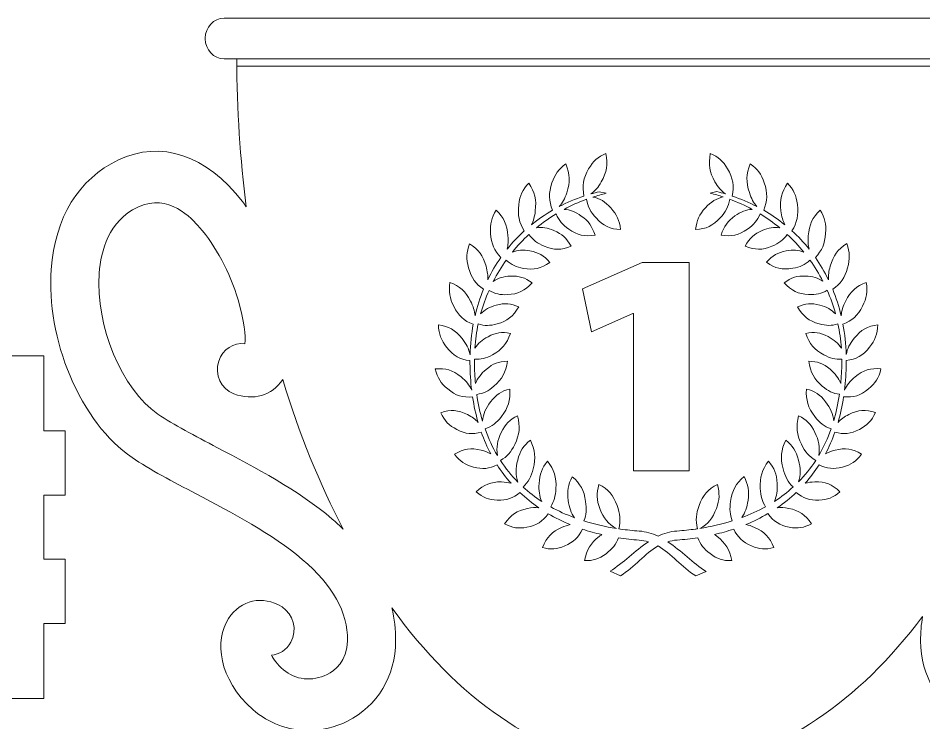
# Model space of a CAD drawing. Header units: millimetres. Extents: x -423 to 423, y -251 to 251.
# Drawn here: x -270.3 to -143.5, y 6.8 to 105.5 of the extents above; entities that cross this region are included whole.
import ezdxf

# ---------------------------------------------------------------- set-up
doc = ezdxf.new("R2010")
doc.units = ezdxf.units.MM
doc.header["$MEASUREMENT"] = 0
doc.layers.add('Layer 1', color=7, linetype='Continuous')

msp = doc.modelspace()

# ---------------------------------------------------------------- linework, layer by layer
at = {"layer": 'Layer 1', "lineweight": 20}
for points, knots in [([(-210.4057, -44.5068), (-210.4057, -44.5068), (-200.4057, -44.5068), (-200.4057, -44.5068), (-200.4057, -44.5068), (-200.4057, -50.5068), (-200.4057, -50.5068), (-200.4057, -50.5068), (-160.4057, -50.5068), (-160.4057, -50.5068), (-160.4057, -50.5068), (-160.4057, -44.5068), (-160.4057, -44.5068), (-160.4057, -44.5068), (-150.4058, -44.5068), (-150.4058, -44.5068), (-150.4058, -44.5068), (-150.4058, -42.0072), (-150.4058, -42.0072), (-162.0124, -37.4773), (-173.0003, -20.7697), (-175.6974, 0.5669), (-163.6705, 2.1606), (-152.6517, 9.8073), (-143.7136, 21.7021), (-143.906, 20.5844), (-144.0007, 19.4443), (-143.9945, 18.2759), (-143.9674, 13.3489), (-141.4465, 9.1512), (-137.2498, 7.0465), (-135.5025, 6.1695), (-133.6325, 5.7398), (-131.7873, 5.7398), (-128.9736, 5.7398), (-126.2149, 6.7368), (-124.0285, 8.6677), (-119.1542, 12.9703), (-118.6254, 18.3492), (-120.6216, 21.4369), (-122.3113, 24.0507), (-125.3832, 24.7098), (-128.0952, 23.0398), (-129.7077, 22.0452), (-130.2637, 19.8379), (-129.3361, 18.1109), (-128.7471, 17.0159), (-127.7034, 16.3761), (-126.6086, 16.3082), (-126.9019, 15.7417), (-127.4205, 15.0265), (-128.3138, 14.2367), (-129.9141, 12.8235), (-132.3573, 12.5614), (-134.3917, 13.5831), (-135.4544, 14.1148), (-137.2407, 15.4408), (-137.2551, 18.3167), (-137.2773, 22.3859), (-135.2641, 26.0056), (-130.9202, 29.7079), (-126.7346, 33.2756), (-121.0818, 36.2423), (-116.0954, 38.8596), (-112.7588, 40.6115), (-109.6078, 42.2653), (-107.1141, 43.9675), (-103.6135, 46.3571), (-100.5306, 50.4114), (-98.4369, 55.3848), (-96.3944, 60.2307), (-95.4556, 65.5288), (-95.7942, 70.3049), (-96.3087, 77.5642), (-99.6483, 83.0067), (-105.1956, 85.6327), (-111.0913, 88.4203), (-117.3142, 86.4009), (-122.3204, 80.0981), (-121.548, 86.4613), (-121.1321, 93.042), (-121.1128, 99.7821), (-121.1128, 99.7821), (-119.9821, 99.7821), (-119.9821, 99.7821), (-118.5247, 99.7821), (-117.3444, 101.0475), (-117.3444, 102.6085), (-117.3444, 102.6085), (-117.3444, 102.6659), (-117.3444, 102.6659), (-117.3444, 104.2269), (-118.5247, 105.4932), (-119.9821, 105.4932), (-119.9821, 105.4932), (-241.4717, 105.4932), (-241.4717, 105.4932), (-242.9289, 105.4932), (-244.1105, 104.2269), (-244.1105, 102.6659), (-244.1105, 102.6659), (-244.1105, 102.6085), (-244.1105, 102.6085), (-244.1105, 101.0475), (-242.9289, 99.7821), (-241.4717, 99.7821), (-241.4717, 99.7821), (-239.6984, 99.7821), (-239.6984, 99.7821), (-239.6776, 92.6837), (-239.2157, 85.761), (-238.3633, 79.0841), (-238.5408, 79.33), (-238.7194, 79.5709), (-238.9017, 79.8069), (-243.9454, 86.3404), (-250.272, 88.4635), (-256.2582, 85.6327), (-261.806, 83.0067), (-265.145, 77.5642), (-265.6586, 70.3049), (-265.9975, 65.5288), (-265.0594, 60.2307), (-263.0181, 55.3848), (-260.9232, 50.4114), (-257.8408, 46.3571), (-254.3387, 43.9675), (-251.8466, 42.2653), (-248.6952, 40.6115), (-245.3588, 38.8596), (-240.3719, 36.2423), (-234.7191, 33.2756), (-230.534, 29.7079), (-226.1899, 26.0056), (-224.1767, 22.3859), (-224.1983, 18.3167), (-224.2137, 15.4408), (-225.9991, 14.1148), (-227.062, 13.5831), (-229.0975, 12.5614), (-231.5403, 12.8235), (-233.1399, 14.2367), (-234.0339, 15.0265), (-234.5519, 15.7417), (-234.8459, 16.3082), (-233.7503, 16.3761), (-232.7069, 17.0159), (-232.1187, 18.1109), (-231.1912, 19.8379), (-231.7472, 22.0452), (-233.3594, 23.0398), (-236.0706, 24.7098), (-239.1438, 24.0507), (-240.8332, 21.4369), (-242.8292, 18.3492), (-242.3002, 12.9703), (-237.4264, 8.6677), (-235.2388, 6.7368), (-232.4813, 5.7398), (-229.6676, 5.7398), (-227.8215, 5.7398), (-225.9523, 6.1695), (-224.2048, 7.0465), (-220.0083, 9.1512), (-217.4864, 13.3489), (-217.46, 18.2759), (-217.4522, 19.8661), (-217.6269, 21.4077), (-217.9865, 22.9039), (-208.8938, 10.3217), (-197.542, 2.2145), (-185.1137, 0.5669), (-187.8099, -20.7697), (-198.7987, -37.4773), (-210.4057, -42.0072), (-210.4057, -42.0072), (-210.4057, -44.5068), (-210.4057, -44.5068)], [0, 0, 0, 0, 0.01694915, 0.01694915, 0.01694915, 0.03389831, 0.03389831, 0.03389831, 0.05084746, 0.05084746, 0.05084746, 0.06779661, 0.06779661, 0.06779661, 0.08474576, 0.08474576, 0.08474576, 0.10169492, 0.10169492, 0.10169492, 0.11864407, 0.11864407, 0.11864407, 0.13559322, 0.13559322, 0.13559322, 0.15254237, 0.15254237, 0.15254237, 0.16949153, 0.16949153, 0.16949153, 0.18644068, 0.18644068, 0.18644068, 0.20338983, 0.20338983, 0.20338983, 0.22033898, 0.22033898, 0.22033898, 0.23728814, 0.23728814, 0.23728814, 0.25423729, 0.25423729, 0.25423729, 0.27118644, 0.27118644, 0.27118644, 0.28813559, 0.28813559, 0.28813559, 0.30508475, 0.30508475, 0.30508475, 0.3220339, 0.3220339, 0.3220339, 0.33898305, 0.33898305, 0.33898305, 0.3559322, 0.3559322, 0.3559322, 0.37288136, 0.37288136, 0.37288136, 0.38983051, 0.38983051, 0.38983051, 0.40677966, 0.40677966, 0.40677966, 0.42372881, 0.42372881, 0.42372881, 0.44067797, 0.44067797, 0.44067797, 0.45762712, 0.45762712, 0.45762712, 0.47457627, 0.47457627, 0.47457627, 0.49152542, 0.49152542, 0.49152542, 0.50847458, 0.50847458, 0.50847458, 0.52542373, 0.52542373, 0.52542373, 0.54237288, 0.54237288, 0.54237288, 0.55932203, 0.55932203, 0.55932203, 0.57627119, 0.57627119, 0.57627119, 0.59322034, 0.59322034, 0.59322034, 0.61016949, 0.61016949, 0.61016949, 0.62711864, 0.62711864, 0.62711864, 0.6440678, 0.6440678, 0.6440678, 0.66101695, 0.66101695, 0.66101695, 0.6779661, 0.6779661, 0.6779661, 0.69491525, 0.69491525, 0.69491525, 0.71186441, 0.71186441, 0.71186441, 0.72881356, 0.72881356, 0.72881356, 0.74576271, 0.74576271, 0.74576271, 0.76271186, 0.76271186, 0.76271186, 0.77966102, 0.77966102, 0.77966102, 0.79661017, 0.79661017, 0.79661017, 0.81355932, 0.81355932, 0.81355932, 0.83050847, 0.83050847, 0.83050847, 0.84745763, 0.84745763, 0.84745763, 0.86440678, 0.86440678, 0.86440678, 0.88135593, 0.88135593, 0.88135593, 0.89830508, 0.89830508, 0.89830508, 0.91525424, 0.91525424, 0.91525424, 0.93220339, 0.93220339, 0.93220339, 0.94915254, 0.94915254, 0.94915254, 0.96610169, 0.96610169, 0.96610169, 0.98305085, 0.98305085, 0.98305085, 1, 1, 1, 1]), ([(-226.3387, 35.3566), (-231.0976, 39.4119), (-237.099, 42.5609), (-242.3942, 45.341), (-245.5567, 47.0025), (-248.5438, 48.5689), (-250.7181, 50.0545), (-255.7772, 53.5078), (-259.4653, 62.3463), (-258.9403, 69.7588), (-258.716, 72.9284), (-257.5961, 77.108), (-253.5365, 79.0282), (-249.2176, 81.0714), (-245.9672, 77.3916), (-244.899, 76.1832), (-242.6506, 73.6383), (-240.6832, 69.9379), (-239.502, 66.0283), (-238.6095, 63.0788), (-238.4621, 60.9839), (-238.5521, 59.8768), (-240.1267, 60.1208), (-241.6862, 59.1401), (-242.2191, 57.4713), (-242.8214, 55.5855), (-241.8826, 53.5348), (-240.1222, 52.8884), (-237.3466, 51.8723), (-234.7957, 52.6166), (-233.2507, 54.869), (-230.955, 47.2819), (-228.1012, 40.2577), (-224.783, 33.9422), (-225.2785, 34.4192), (-225.7912, 34.8904), (-226.3387, 35.3566)], [0, 0, 0, 0, 0.08333333, 0.08333333, 0.08333333, 0.16666667, 0.16666667, 0.16666667, 0.25, 0.25, 0.25, 0.33333333, 0.33333333, 0.33333333, 0.41666667, 0.41666667, 0.41666667, 0.5, 0.5, 0.5, 0.58333333, 0.58333333, 0.58333333, 0.66666667, 0.66666667, 0.66666667, 0.75, 0.75, 0.75, 0.83333333, 0.83333333, 0.83333333, 0.91666667, 0.91666667, 0.91666667, 1, 1, 1, 1]), ([(-310.7149, 58.216), (-310.7149, 58.216), (-266.7149, 58.216), (-266.7149, 58.216), (-266.7149, 58.216), (-266.7149, 47.716), (-266.7149, 47.716), (-266.7149, 47.716), (-263.7149, 47.716), (-263.7149, 47.716), (-263.7149, 47.716), (-263.7149, 38.716), (-263.7149, 38.716), (-263.7149, 38.716), (-266.7149, 38.716), (-266.7149, 38.716), (-266.7149, 38.716), (-266.7149, 29.716), (-266.7149, 29.716), (-266.7149, 29.716), (-263.7149, 29.716), (-263.7149, 29.716), (-263.7149, 29.716), (-263.7149, 20.716), (-263.7149, 20.716), (-263.7149, 20.716), (-266.7149, 20.716), (-266.7149, 20.716), (-266.7149, 20.716), (-266.7149, 10.216), (-266.7149, 10.216), (-266.7149, 10.216), (-310.7149, 10.216), (-310.7149, 10.216), (-310.7149, 10.216), (-310.7149, 20.716), (-310.7149, 20.716), (-310.7149, 20.716), (-313.7149, 20.716), (-313.7149, 20.716), (-313.7149, 20.716), (-313.7149, 29.716), (-313.7149, 29.716), (-313.7149, 29.716), (-310.7149, 29.716), (-310.7149, 29.716), (-310.7149, 29.716), (-310.7149, 38.716), (-310.7149, 38.716), (-310.7149, 38.716), (-313.7149, 38.716), (-313.7149, 38.716), (-313.7149, 38.716), (-313.7149, 47.716), (-313.7149, 47.716), (-313.7149, 47.716), (-310.7149, 47.716), (-310.7149, 47.716), (-310.7149, 47.716), (-310.7149, 58.216), (-310.7149, 58.216)], [0, 0, 0, 0, 0.05, 0.05, 0.05, 0.1, 0.1, 0.1, 0.15, 0.15, 0.15, 0.2, 0.2, 0.2, 0.25, 0.25, 0.25, 0.3, 0.3, 0.3, 0.35, 0.35, 0.35, 0.4, 0.4, 0.4, 0.45, 0.45, 0.45, 0.5, 0.5, 0.5, 0.55, 0.55, 0.55, 0.6, 0.6, 0.6, 0.65, 0.65, 0.65, 0.7, 0.7, 0.7, 0.75, 0.75, 0.75, 0.8, 0.8, 0.8, 0.85, 0.85, 0.85, 0.9, 0.9, 0.9, 0.95, 0.95, 0.95, 1, 1, 1, 1])]:
    msp.add_open_spline(points, degree=3, knots=knots, dxfattribs=at)
at = {"layer": 'Layer 1', "color": 1, "lineweight": 20}
for points, knots in [([(-239.6984, 99.7821), (-239.6984, 99.7821), (-121.1186, 99.7821), (-121.1186, 99.7821), (-121.1186, 99.7821), (-121.1186, 98.7786), (-121.1186, 98.7786), (-121.1186, 98.7786), (-239.6984, 98.7786), (-239.6984, 98.7786), (-239.6984, 98.7786), (-239.6984, 99.7821), (-239.6984, 99.7821)], [0, 0, 0, 0, 0.25, 0.25, 0.25, 0.5, 0.5, 0.5, 0.75, 0.75, 0.75, 1, 1, 1, 1]), ([(-154.0513, 49.977), (-154.6833, 49.6573), (-155.1474, 49.3265), (-155.5401, 48.8892), (-155.2123, 50.0201), (-154.9515, 51.2155), (-154.7618, 52.4754), (-153.3918, 52.3239), (-152.4031, 52.6378), (-151.2825, 53.5698), (-150.3126, 54.3766), (-149.8582, 55.108), (-149.5369, 56.3787), (-150.9946, 56.5276), (-151.9819, 56.2247), (-153.1468, 55.2735), (-153.8678, 54.6847), (-154.3095, 54.1416), (-154.636, 53.3932), (-154.4905, 54.5988), (-154.4077, 55.8616), (-154.3937, 57.1839), (-154.3923, 57.3071), (-154.3933, 57.4295), (-154.3933, 57.5521), (-152.986, 57.6994), (-152.0652, 58.2249), (-151.1357, 59.4045), (-150.3429, 60.4098), (-150.04, 61.2267), (-149.973, 62.541), (-151.4271, 62.3622), (-152.3343, 61.8466), (-153.2897, 60.656), (-153.9085, 59.8848), (-154.2372, 59.2303), (-154.4046, 58.3684), (-154.448, 59.8414), (-154.6005, 61.2668), (-154.8568, 62.6382), (-153.5649, 63.0979), (-152.7883, 63.8146), (-152.1231, 65.1447), (-151.5427, 66.3051), (-151.4052, 67.1707), (-151.5941, 68.4722), (-152.9816, 67.9719), (-153.7696, 67.2655), (-154.4725, 65.8893), (-154.8552, 65.1403), (-155.0533, 64.5178), (-155.1058, 63.817), (-155.4105, 65.1119), (-155.8092, 66.3548), (-156.2961, 67.5393), (-155.1829, 68.2645), (-154.5851, 69.1294), (-154.203, 70.5385), (-153.8603, 71.8031), (-153.8936, 72.6819), (-154.3301, 73.912), (-155.5905, 73.1135), (-156.2242, 72.2477), (-156.6449, 70.744), (-156.8422, 70.0393), (-156.9245, 69.4567), (-156.889, 68.8632), (-157.4216, 69.9604), (-158.0329, 71.0024), (-158.718, 71.9832), (-157.7919, 72.9307), (-157.3821, 73.9045), (-157.2835, 75.3525), (-157.1927, 76.6656), (-157.3952, 77.5169), (-158.0618, 78.6233), (-159.1404, 77.5615), (-159.5918, 76.5722), (-159.7114, 75.008), (-159.7667, 74.2922), (-159.7355, 73.7146), (-159.5953, 73.1543), (-160.3302, 74.0718), (-161.1357, 74.9279), (-162.0047, 75.7179), (-161.2619, 76.8667), (-161.0433, 77.9189), (-161.2286, 79.3744), (-161.3952, 80.6782), (-161.7589, 81.4662), (-162.6246, 82.3988), (-163.4739, 81.12), (-163.7236, 80.0532), (-163.5377, 78.4957), (-163.4446, 77.7171), (-163.2837, 77.1227), (-162.9925, 76.5651), (-163.9175, 77.3126), (-164.9055, 77.9909), (-165.9518, 78.5945), (-165.4141, 79.9218), (-165.3946, 81.0166), (-165.8688, 82.4278), (-166.2845, 83.6673), (-166.7926, 84.3565), (-167.8208, 85.076), (-168.4034, 83.6369), (-168.4405, 82.536), (-167.9567, 81.0543), (-167.6843, 80.2212), (-167.3735, 79.6345), (-166.8959, 79.1101), (-167.9901, 79.6764), (-169.1419, 80.1645), (-170.3462, 80.5696), (-170.066, 82.0085), (-170.2541, 83.0926), (-170.9994, 84.3817), (-171.6458, 85.4999), (-172.2769, 86.0618), (-173.4225, 86.5363), (-173.7128, 84.9984), (-173.5356, 83.9135), (-172.7754, 82.5725), (-172.3357, 81.797), (-171.9077, 81.2857), (-171.3145, 80.8736), (-171.7043, 80.9879), (-172.0985, 81.0946), (-172.4985, 81.1911), (-172.4985, 81.1911), (-173.455, 80.9714), (-173.455, 80.9714), (-172.8287, 80.8199), (-172.2123, 80.644), (-171.6064, 80.4463), (-172.5734, 80.264), (-173.327, 79.7969), (-174.1123, 78.9308), (-174.9687, 77.9864), (-175.3237, 77.1945), (-175.477, 75.8892), (-174.0143, 75.9591), (-173.0754, 76.4049), (-172.0454, 77.5206), (-171.2748, 78.3555), (-170.9, 79.0643), (-170.6904, 80.1282), (-169.6071, 79.7276), (-168.5614, 79.2545), (-167.5588, 78.714), (-168.3983, 78.6791), (-169.1419, 78.385), (-169.9708, 77.7901), (-170.9915, 77.0578), (-171.4925, 76.363), (-171.8954, 75.1199), (-170.4517, 74.8619), (-169.4464, 75.0892), (-168.2227, 75.9512), (-167.3461, 76.5678), (-166.8461, 77.1536), (-166.4443, 78.0755), (-165.4866, 77.4917), (-164.5737, 76.8433), (-163.7116, 76.1364), (-164.5001, 76.2593), (-165.2556, 76.1311), (-166.141, 75.7511), (-167.2813, 75.2631), (-167.9064, 74.6947), (-168.5417, 73.5675), (-167.1789, 72.9937), (-166.1519, 72.9921), (-164.7878, 73.5634), (-163.8217, 73.9666), (-163.2221, 74.4221), (-162.6562, 75.2167), (-161.8224, 74.4465), (-161.0445, 73.617), (-160.3285, 72.7334), (-161.0796, 73.0337), (-161.8463, 73.0784), (-162.7902, 72.9045), (-164.0003, 72.6805), (-164.7218, 72.2635), (-165.562, 71.3031), (-164.3402, 70.4373), (-163.3356, 70.207), (-161.8909, 70.4611), (-160.8622, 70.6418), (-160.1865, 70.9555), (-159.4744, 71.6132), (-158.8012, 70.6728), (-158.1946, 69.6792), (-157.6612, 68.6369), (-158.345, 69.1118), (-159.094, 69.332), (-160.0651, 69.3718), (-161.2918, 69.4218), (-162.0784, 69.1758), (-163.0868, 68.4231), (-162.059, 67.3049), (-161.1217, 66.8566), (-159.6588, 66.7814), (-158.614, 66.729), (-157.8896, 66.8868), (-157.0617, 67.3763), (-156.5967, 66.3175), (-156.2049, 65.2147), (-155.8925, 64.0725), (-156.4657, 64.6789), (-157.1511, 65.0564), (-158.0833, 65.3091), (-159.2745, 65.6314), (-160.0918, 65.5657), (-161.2234, 65.0553), (-160.4354, 63.7318), (-159.6058, 63.0831), (-158.1894, 62.6856), (-157.1857, 62.4029), (-156.4508, 62.3935), (-155.5571, 62.68), (-155.325, 61.5791), (-155.1658, 60.4458), (-155.0843, 59.2835), (-155.5222, 59.9597), (-156.1059, 60.4567), (-156.9342, 60.8941), (-158.036, 61.4752), (-158.8485, 61.5927), (-160.0551, 61.3453), (-159.5401, 59.8756), (-158.8542, 59.056), (-157.546, 58.3509), (-156.6358, 57.8596), (-155.9285, 57.684), (-155.0216, 57.7549), (-155.0199, 57.5678), (-155.0199, 57.3801), (-155.0216, 57.1917), (-155.0327, 56.2022), (-155.0821, 55.249), (-155.1689, 54.3305), (-155.4656, 55.0896), (-155.9402, 55.7064), (-156.666, 56.3184), (-157.6311, 57.1326), (-158.4032, 57.4286), (-159.6308, 57.4548), (-159.4125, 55.9039), (-158.9003, 54.9488), (-157.7576, 53.9673), (-156.946, 53.2708), (-156.2777, 52.9417), (-155.3494, 52.814), (-155.5401, 51.4943), (-155.8114, 50.2529), (-156.1572, 49.0864), (-156.2466, 50.0761), (-156.6003, 50.8949), (-157.2909, 51.7832), (-158.0772, 52.7951), (-158.7744, 53.2571), (-159.9709, 53.5571), (-160.0585, 51.9901), (-159.7421, 50.9413), (-158.8143, 49.7274), (-158.1136, 48.8092), (-157.4899, 48.3353), (-156.5078, 48.0005), (-156.9833, 46.6438), (-157.5657, 45.3967), (-158.2424, 44.2522), (-158.0509, 45.3845), (-158.2209, 46.3462), (-158.7814, 47.4865), (-159.3543, 48.6508), (-159.9472, 49.2589), (-161.059, 49.8181), (-161.4487, 48.305), (-161.3422, 47.2102), (-160.6708, 45.8144), (-160.1488, 44.7298), (-159.6154, 44.123), (-158.6701, 43.5626), (-159.3898, 42.4537), (-160.2028, 41.4475), (-161.0981, 40.5398), (-160.7659, 41.5261), (-160.7672, 42.4576), (-161.073, 43.6159), (-161.4075, 44.8832), (-161.8699, 45.609), (-162.8481, 46.4036), (-163.5232, 45.0106), (-163.6317, 43.9159), (-163.2454, 42.4017), (-162.957, 41.2719), (-162.5731, 40.5696), (-161.8217, 39.8454), (-162.6362, 39.1014), (-163.5099, 38.43), (-164.4365, 37.8287), (-164.1129, 38.5701), (-164.0045, 39.3583), (-164.0655, 40.3402), (-164.1467, 41.6547), (-164.458, 42.4674), (-165.2611, 43.4634), (-166.1914, 42.2518), (-166.5098, 41.2046), (-166.4258, 39.6379), (-166.3688, 38.5816), (-166.1687, 37.8504), (-165.6935, 37.0738), (-166.7508, 36.4855), (-167.8658, 35.9771), (-169.0291, 35.5449), (-168.5454, 36.2098), (-168.2752, 36.97), (-168.1406, 37.9708), (-167.9658, 39.2746), (-168.1122, 40.1392), (-168.7052, 41.2914), (-169.8503, 40.3136), (-170.365, 39.36), (-170.5865, 37.8088), (-170.7383, 36.7445), (-170.6801, 35.9767), (-170.3504, 35.0914), (-171.8077, 34.6334), (-173.3307, 34.2851), (-174.9016, 34.0377), (-173.7319, 34.6558), (-173.0656, 35.4627), (-172.5701, 36.8313), (-172.1261, 38.0591), (-172.088, 38.9377), (-172.4231, 40.2047), (-173.744, 39.527), (-174.4455, 38.722), (-174.9869, 37.2642), (-175.4299, 36.0705), (-175.4924, 35.2135), (-175.2213, 33.9879), (-175.2952, 33.9767), (-175.3699, 33.9668), (-175.4444, 33.9564), (-175.4554, 33.9565), (-175.4659, 33.957), (-175.477, 33.957), (-175.477, 33.957), (-175.4761, 33.9519), (-175.4761, 33.9519), (-176.3334, 33.8309), (-177.2038, 33.7387), (-178.0853, 33.6752), (-179.0357, 33.6071), (-179.9107, 33.3371), (-180.735, 32.9422), (-181.5545, 33.3329), (-182.4239, 33.5995), (-183.3677, 33.6675), (-184.2492, 33.7306), (-185.1195, 33.8232), (-185.9768, 33.944), (-185.9768, 33.944), (-185.9759, 33.9491), (-185.9759, 33.9491), (-185.9868, 33.9491), (-185.9969, 33.9486), (-186.0081, 33.9486), (-186.0826, 33.9589), (-186.1573, 33.969), (-186.2318, 33.98), (-185.9604, 35.2058), (-186.0232, 36.0626), (-186.466, 37.2564), (-187.0078, 38.7141), (-187.709, 39.5193), (-189.0298, 40.1968), (-189.3649, 38.9298), (-189.3267, 38.0523), (-188.8829, 36.8238), (-188.3872, 35.4547), (-187.7208, 34.6483), (-186.5514, 34.0298), (-188.1222, 34.2773), (-189.6451, 34.6255), (-191.1024, 35.084), (-190.7727, 35.9689), (-190.7147, 36.7366), (-190.8666, 37.8009), (-191.0884, 39.3522), (-191.6027, 40.3057), (-192.7478, 41.2846), (-193.3404, 40.1311), (-193.4872, 39.2667), (-193.312, 37.9631), (-193.1775, 36.9621), (-192.9075, 36.2019), (-192.4237, 35.5368), (-193.587, 35.9697), (-194.7024, 36.4774), (-195.7594, 37.0659), (-195.2844, 37.8425), (-195.0841, 38.5738), (-195.0276, 39.63), (-194.943, 41.1967), (-195.2616, 42.2439), (-196.1916, 43.4555), (-196.9949, 42.4595), (-197.3066, 41.6467), (-197.3876, 40.3325), (-197.4485, 39.35), (-197.3398, 38.5622), (-197.0159, 37.8207), (-197.9429, 38.4221), (-198.8167, 39.0935), (-199.6315, 39.8372), (-198.8797, 40.5617), (-198.4962, 41.2643), (-198.2076, 42.3938), (-197.8213, 43.908), (-197.9299, 45.0025), (-198.6046, 46.3962), (-199.5835, 45.6012), (-200.0454, 44.875), (-200.38, 43.6083), (-200.6859, 42.4495), (-200.6875, 41.5179), (-200.3545, 40.5317), (-201.2501, 41.4393), (-202.0634, 42.4456), (-202.783, 43.555), (-201.8377, 44.1151), (-201.3046, 44.7219), (-200.7824, 45.8065), (-200.1107, 47.2026), (-200.0045, 48.2969), (-200.394, 49.8098), (-201.5059, 49.251), (-202.0989, 48.6429), (-202.6717, 47.4789), (-203.2322, 46.3395), (-203.402, 45.377), (-203.2111, 44.2443), (-203.8878, 45.3886), (-204.4698, 46.6359), (-204.9453, 47.9926), (-203.9631, 48.3274), (-203.3396, 48.8011), (-202.6385, 49.7191), (-201.7113, 50.9337), (-201.3947, 51.9822), (-201.4827, 53.5489), (-202.6787, 53.249), (-203.3762, 52.7873), (-204.1624, 51.7757), (-204.8529, 50.887), (-205.2068, 50.0679), (-205.2961, 49.0783), (-205.6419, 50.2449), (-205.9125, 51.4867), (-206.1036, 52.8063), (-205.1753, 52.9341), (-204.5063, 53.2627), (-203.6954, 53.9594), (-202.5524, 54.9409), (-202.0403, 55.896), (-201.8226, 57.4471), (-203.0503, 57.421), (-203.8221, 57.1247), (-204.7873, 56.3104), (-205.5128, 55.6985), (-205.9877, 55.0819), (-206.2846, 54.3227), (-206.3705, 55.241), (-206.4207, 56.1943), (-206.431, 57.1839), (-206.4329, 57.3723), (-206.4329, 57.5599), (-206.431, 57.747), (-205.5247, 57.6762), (-204.8174, 57.8517), (-203.9069, 58.343), (-202.5988, 59.0481), (-201.9126, 59.8679), (-201.3984, 61.3374), (-202.6045, 61.5847), (-203.4172, 61.4677), (-204.5189, 60.8862), (-205.3472, 60.4489), (-205.9311, 59.9518), (-206.3687, 59.2756), (-206.2873, 60.4379), (-206.1279, 61.5712), (-205.8961, 62.6721), (-205.0018, 62.3856), (-204.267, 62.3953), (-203.2637, 62.678), (-201.8477, 63.0765), (-201.0174, 63.7239), (-200.2298, 65.0472), (-201.361, 65.5578), (-202.1786, 65.6248), (-203.3693, 65.3012), (-204.3015, 65.0486), (-204.9869, 64.671), (-205.5607, 64.0647), (-205.2486, 65.2065), (-204.8559, 66.3093), (-204.3913, 67.3682), (-203.5634, 66.8787), (-202.8391, 66.7209), (-201.7943, 66.7733), (-200.3314, 66.8485), (-199.3938, 67.297), (-198.3662, 68.4155), (-199.3743, 69.1679), (-200.1611, 69.4153), (-201.388, 69.3641), (-202.3588, 69.3241), (-203.1076, 69.1039), (-203.7914, 68.629), (-203.2585, 69.6712), (-202.6517, 70.6649), (-201.9783, 71.6055), (-201.2666, 70.9477), (-200.5906, 70.6339), (-199.562, 70.4532), (-198.1173, 70.1991), (-197.1126, 70.431), (-195.891, 71.2951), (-196.7311, 72.2553), (-197.4527, 72.6728), (-198.6629, 72.8961), (-199.6067, 73.0714), (-200.3735, 73.0263), (-201.1244, 72.7261), (-200.4081, 73.6094), (-199.6302, 74.4388), (-198.7966, 75.2088), (-198.2306, 74.4142), (-197.6312, 73.9587), (-196.6652, 73.5554), (-195.3008, 72.9844), (-194.2739, 72.9858), (-192.9113, 73.5605), (-193.5467, 74.6868), (-194.172, 75.2552), (-195.312, 75.7432), (-196.1973, 76.1232), (-196.9527, 76.2514), (-197.7415, 76.1283), (-196.879, 76.8354), (-195.9664, 77.4833), (-195.0085, 78.0675), (-194.6064, 77.1458), (-194.1071, 76.5599), (-193.2301, 75.9433), (-192.0063, 75.0813), (-191.0013, 74.8539), (-189.5572, 75.112), (-189.9605, 76.3553), (-190.4615, 77.051), (-191.4821, 77.7823), (-192.3106, 78.3771), (-193.0544, 78.6712), (-193.8945, 78.7061), (-192.8916, 79.2465), (-191.8456, 79.7197), (-190.7623, 80.1203), (-190.5531, 79.0564), (-190.1777, 78.3476), (-189.4074, 77.5131), (-188.3771, 76.3969), (-187.4383, 75.9512), (-185.9759, 75.8815), (-186.1293, 77.1879), (-186.4842, 77.9797), (-187.3406, 78.923), (-188.1264, 79.789), (-188.8795, 80.2561), (-189.8463, 80.4389), (-189.2405, 80.6359), (-188.624, 80.8119), (-187.998, 80.9639), (-187.998, 80.9639), (-188.9545, 81.1832), (-188.9545, 81.1832), (-189.3545, 81.0864), (-189.7484, 80.9797), (-190.1385, 80.8657), (-189.5454, 81.2775), (-189.1172, 81.7892), (-188.6773, 82.5646), (-187.9169, 83.9053), (-187.7403, 84.9908), (-188.0308, 86.5287), (-189.1762, 86.0538), (-189.8067, 85.492), (-190.4536, 84.3736), (-191.1985, 83.0849), (-191.3868, 82.0007), (-191.1065, 80.5616), (-192.3109, 80.1569), (-193.4626, 79.6684), (-194.5572, 79.1022), (-194.0792, 79.6266), (-193.769, 80.2128), (-193.4963, 81.0464), (-193.012, 82.5279), (-193.0496, 83.629), (-193.6319, 85.0681), (-194.6601, 84.3486), (-195.1683, 83.6593), (-195.5841, 82.42), (-196.0581, 81.0086), (-196.0384, 79.9139), (-195.5009, 78.5864), (-196.5478, 77.9829), (-197.5359, 77.3046), (-198.4611, 76.5566), (-198.1694, 77.1143), (-198.0081, 77.7089), (-197.915, 78.4874), (-197.7294, 80.0453), (-197.9787, 81.1138), (-198.8279, 82.3909), (-199.6942, 81.4583), (-200.0579, 80.6703), (-200.224, 79.3665), (-200.4098, 77.9111), (-200.1913, 76.8586), (-199.4479, 75.7104), (-200.3174, 74.9201), (-201.1226, 74.064), (-201.8581, 73.1464), (-201.7174, 73.7067), (-201.6864, 74.2841), (-201.7414, 74.9998), (-201.8615, 76.5643), (-202.3127, 77.5537), (-203.3917, 78.6154), (-204.0574, 77.5088), (-204.2603, 76.6577), (-204.1702, 75.3446), (-204.071, 73.8967), (-203.6614, 72.9228), (-202.7349, 71.9751), (-203.4203, 70.9948), (-204.0316, 69.9528), (-204.5641, 68.8555), (-204.5287, 69.4488), (-204.6105, 70.0315), (-204.808, 70.7362), (-205.2284, 72.2397), (-205.8621, 73.1053), (-207.1228, 73.9041), (-207.5597, 72.6738), (-207.593, 71.7952), (-207.25, 70.5308), (-206.8681, 69.1212), (-206.2704, 68.2568), (-205.1568, 67.5315), (-205.6439, 66.3473), (-206.0425, 65.1044), (-206.3473, 63.8098), (-206.3999, 64.5103), (-206.5977, 65.1329), (-206.9801, 65.8814), (-207.683, 67.2576), (-208.471, 67.964), (-209.859, 68.464), (-210.0479, 67.1629), (-209.9101, 66.2974), (-209.3294, 65.1368), (-208.6646, 63.8071), (-207.8882, 63.0901), (-206.5967, 62.6305), (-206.8524, 61.2592), (-207.0053, 59.8337), (-207.048, 58.3609), (-207.2161, 59.2224), (-207.5444, 59.8769), (-208.1634, 60.6482), (-209.1186, 61.8388), (-210.026, 62.3543), (-211.4802, 62.5332), (-211.4126, 61.2189), (-211.1097, 60.4019), (-210.3175, 59.3971), (-209.3874, 58.2168), (-208.4669, 57.6926), (-207.0598, 57.5445), (-207.0604, 57.4222), (-207.0607, 57.3001), (-207.0595, 57.1772), (-207.0452, 55.8544), (-206.9627, 54.5912), (-206.8169, 53.3846), (-207.1435, 54.134), (-207.5854, 54.6774), (-208.3063, 55.2658), (-209.4707, 56.217), (-210.4585, 56.5194), (-211.9161, 56.3711), (-211.5949, 55.1001), (-211.1403, 54.3687), (-210.1704, 53.562), (-209.0496, 52.6299), (-208.0618, 52.3157), (-206.6913, 52.4674), (-206.5006, 51.2073), (-206.2401, 50.0113), (-205.9125, 48.8807), (-206.3054, 49.3183), (-206.7693, 49.6491), (-207.4017, 49.9691), (-208.7257, 50.6402), (-209.7504, 50.7152), (-211.1473, 50.2454), (-210.587, 49.0733), (-210.0003, 48.46), (-208.8946, 47.8866), (-207.683, 47.2587), (-206.6959, 47.1491), (-205.4778, 47.5274), (-205.0956, 46.4442), (-204.6488, 45.4252), (-204.1437, 44.4672), (-204.5299, 44.6931), (-204.9606, 44.856), (-205.4903, 44.9896), (-206.9151, 45.3514), (-207.932, 45.1959), (-209.2069, 44.425), (-208.4318, 43.4042), (-207.7385, 42.9347), (-206.5462, 42.6202), (-205.2911, 42.29), (-204.3313, 42.3798), (-203.2664, 42.9554), (-202.6725, 42.0228), (-202.0177, 41.157), (-201.3082, 40.3552), (-201.7095, 40.4749), (-202.1414, 40.5326), (-202.6545, 40.5455), (-204.1178, 40.581), (-205.0829, 40.2035), (-206.1809, 39.1641), (-205.2241, 38.3393), (-204.4551, 38.0339), (-203.2277, 37.9918), (-201.9266, 37.948), (-201.0014, 38.2541), (-200.0649, 39.0677), (-199.2329, 38.278), (-198.3417, 37.5614), (-197.3982, 36.9176), (-197.8964, 36.9873), (-198.4057, 36.954), (-199.0186, 36.8302), (-200.4571, 36.5394), (-201.328, 35.9538), (-202.2001, 34.6939), (-201.1039, 34.099), (-200.2928, 33.9713), (-199.0841, 34.2042), (-197.7472, 34.462), (-196.8847, 35.0033), (-196.1005, 36.0963), (-195.1188, 35.5195), (-194.089, 35.0118), (-193.0197, 34.5717), (-193.4012, 34.5008), (-193.7905, 34.3703), (-194.2278, 34.1742), (-195.5785, 33.5676), (-196.3167, 32.8018), (-196.9254, 31.3744), (-195.7384, 31.036), (-194.92, 31.0929), (-193.7829, 31.59), (-192.5839, 32.1152), (-191.856, 32.7943), (-191.31, 33.9353), (-190.4321, 33.6417), (-189.5326, 33.3893), (-188.6141, 33.177), (-188.7334, 33.0957), (-188.8548, 33.0071), (-188.9801, 32.9108), (-190.1691, 31.9954), (-190.7275, 31.0705), (-191.0211, 29.5326), (-189.7935, 29.4904), (-189.0079, 29.743), (-188.0048, 30.5021), (-187.1434, 31.1529), (-186.609, 31.8293), (-186.2813, 32.7284), (-185.3299, 32.5808), (-184.3633, 32.4719), (-183.3852, 32.4019), (-182.9222, 32.3685), (-182.4926, 32.2853), (-182.0877, 32.1646), (-183.9742, 30.9146), (-185.6395, 29.1745), (-187.4331, 28.0341), (-187.4331, 28.0341), (-186.0019, 27.3933), (-186.0019, 27.3933), (-184.0042, 28.6631), (-182.6005, 30.511), (-180.7335, 31.5785), (-178.859, 30.5119), (-177.4539, 28.6583), (-175.4512, 27.3854), (-175.4512, 27.3854), (-174.0197, 28.026), (-174.0197, 28.026), (-175.8184, 29.1697), (-177.4886, 30.9168), (-179.3815, 32.1672), (-178.9718, 32.2909), (-178.5372, 32.376), (-178.0677, 32.4097), (-177.0897, 32.4801), (-176.1231, 32.5887), (-175.1716, 32.7363), (-174.8443, 31.8372), (-174.3096, 31.1603), (-173.4484, 30.5086), (-172.4451, 29.7508), (-171.6599, 29.4981), (-170.4318, 29.5405), (-170.7253, 31.0784), (-171.2839, 32.0033), (-172.4728, 32.9186), (-172.5982, 33.0151), (-172.7196, 33.1034), (-172.8393, 33.1846), (-171.9207, 33.3972), (-171.0211, 33.6498), (-170.1436, 33.9431), (-169.5974, 32.8024), (-168.8695, 32.1231), (-167.6699, 31.5979), (-166.5332, 31.1006), (-165.7147, 31.0441), (-164.5277, 31.3823), (-165.136, 32.8097), (-165.8742, 33.5755), (-167.2252, 34.1818), (-167.6626, 34.378), (-168.0517, 34.509), (-168.4337, 34.5796), (-167.3636, 35.0197), (-166.3343, 35.5274), (-165.352, 36.1042), (-164.5678, 35.011), (-163.7058, 34.4699), (-162.3687, 34.2122), (-161.1603, 33.9794), (-160.3491, 34.1069), (-159.253, 34.7018), (-160.1256, 35.9619), (-160.9955, 36.5473), (-162.4346, 36.8381), (-163.0471, 36.9619), (-163.5563, 36.9949), (-164.0548, 36.9254), (-163.1111, 37.5693), (-162.2201, 38.2859), (-161.3883, 39.0756), (-160.4517, 38.2622), (-159.5265, 37.9556), (-158.2253, 37.9997), (-156.9982, 38.0418), (-156.2295, 38.3468), (-155.2728, 39.1715), (-156.3698, 40.2111), (-157.3352, 40.5889), (-158.799, 40.5534), (-159.3118, 40.5407), (-159.7434, 40.4828), (-160.1444, 40.3636), (-159.4349, 41.1649), (-158.7805, 42.0307), (-158.1858, 42.9636), (-157.1217, 42.3879), (-156.162, 42.2979), (-154.9074, 42.6281), (-153.714, 42.9423), (-153.0214, 43.4121), (-152.2462, 44.433), (-153.5206, 45.2041), (-154.5387, 45.3593), (-155.9631, 44.9973), (-156.492, 44.8638), (-156.9229, 44.701), (-157.3088, 44.4753), (-156.8037, 45.4331), (-156.3567, 46.4523), (-155.9749, 47.5351), (-154.7574, 47.1568), (-153.77, 47.2661), (-152.5587, 47.8944), (-151.4526, 48.4681), (-150.8666, 49.0809), (-150.306, 50.253), (-151.7028, 50.7231), (-152.7273, 50.6481), (-154.0513, 49.977)], [0, 0, 0, 0, 0.00326797, 0.00326797, 0.00326797, 0.00653595, 0.00653595, 0.00653595, 0.00980392, 0.00980392, 0.00980392, 0.0130719, 0.0130719, 0.0130719, 0.01633987, 0.01633987, 0.01633987, 0.01960784, 0.01960784, 0.01960784, 0.02287582, 0.02287582, 0.02287582, 0.02614379, 0.02614379, 0.02614379, 0.02941176, 0.02941176, 0.02941176, 0.03267974, 0.03267974, 0.03267974, 0.03594771, 0.03594771, 0.03594771, 0.03921569, 0.03921569, 0.03921569, 0.04248366, 0.04248366, 0.04248366, 0.04575163, 0.04575163, 0.04575163, 0.04901961, 0.04901961, 0.04901961, 0.05228758, 0.05228758, 0.05228758, 0.05555556, 0.05555556, 0.05555556, 0.05882353, 0.05882353, 0.05882353, 0.0620915, 0.0620915, 0.0620915, 0.06535948, 0.06535948, 0.06535948, 0.06862745, 0.06862745, 0.06862745, 0.07189542, 0.07189542, 0.07189542, 0.0751634, 0.0751634, 0.0751634, 0.07843137, 0.07843137, 0.07843137, 0.08169935, 0.08169935, 0.08169935, 0.08496732, 0.08496732, 0.08496732, 0.08823529, 0.08823529, 0.08823529, 0.09150327, 0.09150327, 0.09150327, 0.09477124, 0.09477124, 0.09477124, 0.09803922, 0.09803922, 0.09803922, 0.10130719, 0.10130719, 0.10130719, 0.10457516, 0.10457516, 0.10457516, 0.10784314, 0.10784314, 0.10784314, 0.11111111, 0.11111111, 0.11111111, 0.11437908, 0.11437908, 0.11437908, 0.11764706, 0.11764706, 0.11764706, 0.12091503, 0.12091503, 0.12091503, 0.12418301, 0.12418301, 0.12418301, 0.12745098, 0.12745098, 0.12745098, 0.13071895, 0.13071895, 0.13071895, 0.13398693, 0.13398693, 0.13398693, 0.1372549, 0.1372549, 0.1372549, 0.14052288, 0.14052288, 0.14052288, 0.14379085, 0.14379085, 0.14379085, 0.14705882, 0.14705882, 0.14705882, 0.1503268, 0.1503268, 0.1503268, 0.15359477, 0.15359477, 0.15359477, 0.15686275, 0.15686275, 0.15686275, 0.16013072, 0.16013072, 0.16013072, 0.16339869, 0.16339869, 0.16339869, 0.16666667, 0.16666667, 0.16666667, 0.16993464, 0.16993464, 0.16993464, 0.17320261, 0.17320261, 0.17320261, 0.17647059, 0.17647059, 0.17647059, 0.17973856, 0.17973856, 0.17973856, 0.18300654, 0.18300654, 0.18300654, 0.18627451, 0.18627451, 0.18627451, 0.18954248, 0.18954248, 0.18954248, 0.19281046, 0.19281046, 0.19281046, 0.19607843, 0.19607843, 0.19607843, 0.19934641, 0.19934641, 0.19934641, 0.20261438, 0.20261438, 0.20261438, 0.20588235, 0.20588235, 0.20588235, 0.20915033, 0.20915033, 0.20915033, 0.2124183, 0.2124183, 0.2124183, 0.21568627, 0.21568627, 0.21568627, 0.21895425, 0.21895425, 0.21895425, 0.22222222, 0.22222222, 0.22222222, 0.2254902, 0.2254902, 0.2254902, 0.22875817, 0.22875817, 0.22875817, 0.23202614, 0.23202614, 0.23202614, 0.23529412, 0.23529412, 0.23529412, 0.23856209, 0.23856209, 0.23856209, 0.24183007, 0.24183007, 0.24183007, 0.24509804, 0.24509804, 0.24509804, 0.24836601, 0.24836601, 0.24836601, 0.25163399, 0.25163399, 0.25163399, 0.25490196, 0.25490196, 0.25490196, 0.25816993, 0.25816993, 0.25816993, 0.26143791, 0.26143791, 0.26143791, 0.26470588, 0.26470588, 0.26470588, 0.26797386, 0.26797386, 0.26797386, 0.27124183, 0.27124183, 0.27124183, 0.2745098, 0.2745098, 0.2745098, 0.27777778, 0.27777778, 0.27777778, 0.28104575, 0.28104575, 0.28104575, 0.28431373, 0.28431373, 0.28431373, 0.2875817, 0.2875817, 0.2875817, 0.29084967, 0.29084967, 0.29084967, 0.29411765, 0.29411765, 0.29411765, 0.29738562, 0.29738562, 0.29738562, 0.30065359, 0.30065359, 0.30065359, 0.30392157, 0.30392157, 0.30392157, 0.30718954, 0.30718954, 0.30718954, 0.31045752, 0.31045752, 0.31045752, 0.31372549, 0.31372549, 0.31372549, 0.31699346, 0.31699346, 0.31699346, 0.32026144, 0.32026144, 0.32026144, 0.32352941, 0.32352941, 0.32352941, 0.32679739, 0.32679739, 0.32679739, 0.33006536, 0.33006536, 0.33006536, 0.33333333, 0.33333333, 0.33333333, 0.33660131, 0.33660131, 0.33660131, 0.33986928, 0.33986928, 0.33986928, 0.34313725, 0.34313725, 0.34313725, 0.34640523, 0.34640523, 0.34640523, 0.3496732, 0.3496732, 0.3496732, 0.35294118, 0.35294118, 0.35294118, 0.35620915, 0.35620915, 0.35620915, 0.35947712, 0.35947712, 0.35947712, 0.3627451, 0.3627451, 0.3627451, 0.36601307, 0.36601307, 0.36601307, 0.36928105, 0.36928105, 0.36928105, 0.37254902, 0.37254902, 0.37254902, 0.37581699, 0.37581699, 0.37581699, 0.37908497, 0.37908497, 0.37908497, 0.38235294, 0.38235294, 0.38235294, 0.38562092, 0.38562092, 0.38562092, 0.38888889, 0.38888889, 0.38888889, 0.39215686, 0.39215686, 0.39215686, 0.39542484, 0.39542484, 0.39542484, 0.39869281, 0.39869281, 0.39869281, 0.40196078, 0.40196078, 0.40196078, 0.40522876, 0.40522876, 0.40522876, 0.40849673, 0.40849673, 0.40849673, 0.41176471, 0.41176471, 0.41176471, 0.41503268, 0.41503268, 0.41503268, 0.41830065, 0.41830065, 0.41830065, 0.42156863, 0.42156863, 0.42156863, 0.4248366, 0.4248366, 0.4248366, 0.42810458, 0.42810458, 0.42810458, 0.43137255, 0.43137255, 0.43137255, 0.43464052, 0.43464052, 0.43464052, 0.4379085, 0.4379085, 0.4379085, 0.44117647, 0.44117647, 0.44117647, 0.44444444, 0.44444444, 0.44444444, 0.44771242, 0.44771242, 0.44771242, 0.45098039, 0.45098039, 0.45098039, 0.45424837, 0.45424837, 0.45424837, 0.45751634, 0.45751634, 0.45751634, 0.46078431, 0.46078431, 0.46078431, 0.46405229, 0.46405229, 0.46405229, 0.46732026, 0.46732026, 0.46732026, 0.47058824, 0.47058824, 0.47058824, 0.47385621, 0.47385621, 0.47385621, 0.47712418, 0.47712418, 0.47712418, 0.48039216, 0.48039216, 0.48039216, 0.48366013, 0.48366013, 0.48366013, 0.4869281, 0.4869281, 0.4869281, 0.49019608, 0.49019608, 0.49019608, 0.49346405, 0.49346405, 0.49346405, 0.49673203, 0.49673203, 0.49673203, 0.5, 0.5, 0.5, 0.50326797, 0.50326797, 0.50326797, 0.50653595, 0.50653595, 0.50653595, 0.50980392, 0.50980392, 0.50980392, 0.5130719, 0.5130719, 0.5130719, 0.51633987, 0.51633987, 0.51633987, 0.51960784, 0.51960784, 0.51960784, 0.52287582, 0.52287582, 0.52287582, 0.52614379, 0.52614379, 0.52614379, 0.52941176, 0.52941176, 0.52941176, 0.53267974, 0.53267974, 0.53267974, 0.53594771, 0.53594771, 0.53594771, 0.53921569, 0.53921569, 0.53921569, 0.54248366, 0.54248366, 0.54248366, 0.54575163, 0.54575163, 0.54575163, 0.54901961, 0.54901961, 0.54901961, 0.55228758, 0.55228758, 0.55228758, 0.55555556, 0.55555556, 0.55555556, 0.55882353, 0.55882353, 0.55882353, 0.5620915, 0.5620915, 0.5620915, 0.56535948, 0.56535948, 0.56535948, 0.56862745, 0.56862745, 0.56862745, 0.57189542, 0.57189542, 0.57189542, 0.5751634, 0.5751634, 0.5751634, 0.57843137, 0.57843137, 0.57843137, 0.58169935, 0.58169935, 0.58169935, 0.58496732, 0.58496732, 0.58496732, 0.58823529, 0.58823529, 0.58823529, 0.59150327, 0.59150327, 0.59150327, 0.59477124, 0.59477124, 0.59477124, 0.59803922, 0.59803922, 0.59803922, 0.60130719, 0.60130719, 0.60130719, 0.60457516, 0.60457516, 0.60457516, 0.60784314, 0.60784314, 0.60784314, 0.61111111, 0.61111111, 0.61111111, 0.61437908, 0.61437908, 0.61437908, 0.61764706, 0.61764706, 0.61764706, 0.62091503, 0.62091503, 0.62091503, 0.62418301, 0.62418301, 0.62418301, 0.62745098, 0.62745098, 0.62745098, 0.63071895, 0.63071895, 0.63071895, 0.63398693, 0.63398693, 0.63398693, 0.6372549, 0.6372549, 0.6372549, 0.64052288, 0.64052288, 0.64052288, 0.64379085, 0.64379085, 0.64379085, 0.64705882, 0.64705882, 0.64705882, 0.6503268, 0.6503268, 0.6503268, 0.65359477, 0.65359477, 0.65359477, 0.65686275, 0.65686275, 0.65686275, 0.66013072, 0.66013072, 0.66013072, 0.66339869, 0.66339869, 0.66339869, 0.66666667, 0.66666667, 0.66666667, 0.66993464, 0.66993464, 0.66993464, 0.67320261, 0.67320261, 0.67320261, 0.67647059, 0.67647059, 0.67647059, 0.67973856, 0.67973856, 0.67973856, 0.68300654, 0.68300654, 0.68300654, 0.68627451, 0.68627451, 0.68627451, 0.68954248, 0.68954248, 0.68954248, 0.69281046, 0.69281046, 0.69281046, 0.69607843, 0.69607843, 0.69607843, 0.69934641, 0.69934641, 0.69934641, 0.70261438, 0.70261438, 0.70261438, 0.70588235, 0.70588235, 0.70588235, 0.70915033, 0.70915033, 0.70915033, 0.7124183, 0.7124183, 0.7124183, 0.71568627, 0.71568627, 0.71568627, 0.71895425, 0.71895425, 0.71895425, 0.72222222, 0.72222222, 0.72222222, 0.7254902, 0.7254902, 0.7254902, 0.72875817, 0.72875817, 0.72875817, 0.73202614, 0.73202614, 0.73202614, 0.73529412, 0.73529412, 0.73529412, 0.73856209, 0.73856209, 0.73856209, 0.74183007, 0.74183007, 0.74183007, 0.74509804, 0.74509804, 0.74509804, 0.74836601, 0.74836601, 0.74836601, 0.75163399, 0.75163399, 0.75163399, 0.75490196, 0.75490196, 0.75490196, 0.75816993, 0.75816993, 0.75816993, 0.76143791, 0.76143791, 0.76143791, 0.76470588, 0.76470588, 0.76470588, 0.76797386, 0.76797386, 0.76797386, 0.77124183, 0.77124183, 0.77124183, 0.7745098, 0.7745098, 0.7745098, 0.77777778, 0.77777778, 0.77777778, 0.78104575, 0.78104575, 0.78104575, 0.78431373, 0.78431373, 0.78431373, 0.7875817, 0.7875817, 0.7875817, 0.79084967, 0.79084967, 0.79084967, 0.79411765, 0.79411765, 0.79411765, 0.79738562, 0.79738562, 0.79738562, 0.80065359, 0.80065359, 0.80065359, 0.80392157, 0.80392157, 0.80392157, 0.80718954, 0.80718954, 0.80718954, 0.81045752, 0.81045752, 0.81045752, 0.81372549, 0.81372549, 0.81372549, 0.81699346, 0.81699346, 0.81699346, 0.82026144, 0.82026144, 0.82026144, 0.82352941, 0.82352941, 0.82352941, 0.82679739, 0.82679739, 0.82679739, 0.83006536, 0.83006536, 0.83006536, 0.83333333, 0.83333333, 0.83333333, 0.83660131, 0.83660131, 0.83660131, 0.83986928, 0.83986928, 0.83986928, 0.84313725, 0.84313725, 0.84313725, 0.84640523, 0.84640523, 0.84640523, 0.8496732, 0.8496732, 0.8496732, 0.85294118, 0.85294118, 0.85294118, 0.85620915, 0.85620915, 0.85620915, 0.85947712, 0.85947712, 0.85947712, 0.8627451, 0.8627451, 0.8627451, 0.86601307, 0.86601307, 0.86601307, 0.86928105, 0.86928105, 0.86928105, 0.87254902, 0.87254902, 0.87254902, 0.87581699, 0.87581699, 0.87581699, 0.87908497, 0.87908497, 0.87908497, 0.88235294, 0.88235294, 0.88235294, 0.88562092, 0.88562092, 0.88562092, 0.88888889, 0.88888889, 0.88888889, 0.89215686, 0.89215686, 0.89215686, 0.89542484, 0.89542484, 0.89542484, 0.89869281, 0.89869281, 0.89869281, 0.90196078, 0.90196078, 0.90196078, 0.90522876, 0.90522876, 0.90522876, 0.90849673, 0.90849673, 0.90849673, 0.91176471, 0.91176471, 0.91176471, 0.91503268, 0.91503268, 0.91503268, 0.91830065, 0.91830065, 0.91830065, 0.92156863, 0.92156863, 0.92156863, 0.9248366, 0.9248366, 0.9248366, 0.92810458, 0.92810458, 0.92810458, 0.93137255, 0.93137255, 0.93137255, 0.93464052, 0.93464052, 0.93464052, 0.9379085, 0.9379085, 0.9379085, 0.94117647, 0.94117647, 0.94117647, 0.94444444, 0.94444444, 0.94444444, 0.94771242, 0.94771242, 0.94771242, 0.95098039, 0.95098039, 0.95098039, 0.95424837, 0.95424837, 0.95424837, 0.95751634, 0.95751634, 0.95751634, 0.96078431, 0.96078431, 0.96078431, 0.96405229, 0.96405229, 0.96405229, 0.96732026, 0.96732026, 0.96732026, 0.97058824, 0.97058824, 0.97058824, 0.97385621, 0.97385621, 0.97385621, 0.97712418, 0.97712418, 0.97712418, 0.98039216, 0.98039216, 0.98039216, 0.98366013, 0.98366013, 0.98366013, 0.9869281, 0.9869281, 0.9869281, 0.99019608, 0.99019608, 0.99019608, 0.99346405, 0.99346405, 0.99346405, 0.99673203, 0.99673203, 0.99673203, 1, 1, 1, 1]), ([(-184.1835, 64.1427), (-184.1835, 64.1427), (-184.2735, 64.1427), (-184.2735, 64.1427), (-184.2735, 64.1427), (-190.0245, 61.5817), (-190.0245, 61.5817), (-190.0245, 61.5817), (-191.3274, 67.6022), (-191.3274, 67.6022), (-191.3274, 67.6022), (-182.9708, 71.2864), (-182.9708, 71.2864), (-182.9708, 71.2864), (-176.3662, 71.2864), (-176.3662, 71.2864), (-176.3662, 71.2864), (-176.3662, 42.0825), (-176.3662, 42.0825), (-176.3662, 42.0825), (-184.1835, 42.0825), (-184.1835, 42.0825), (-184.1835, 42.0825), (-184.1835, 64.1427), (-184.1835, 64.1427)], [0, 0, 0, 0, 0.125, 0.125, 0.125, 0.25, 0.25, 0.25, 0.375, 0.375, 0.375, 0.5, 0.5, 0.5, 0.625, 0.625, 0.625, 0.75, 0.75, 0.75, 0.875, 0.875, 0.875, 1, 1, 1, 1])]:
    msp.add_open_spline(points, degree=3, knots=knots, dxfattribs=at)

doc.saveas('drawing.dxf')
